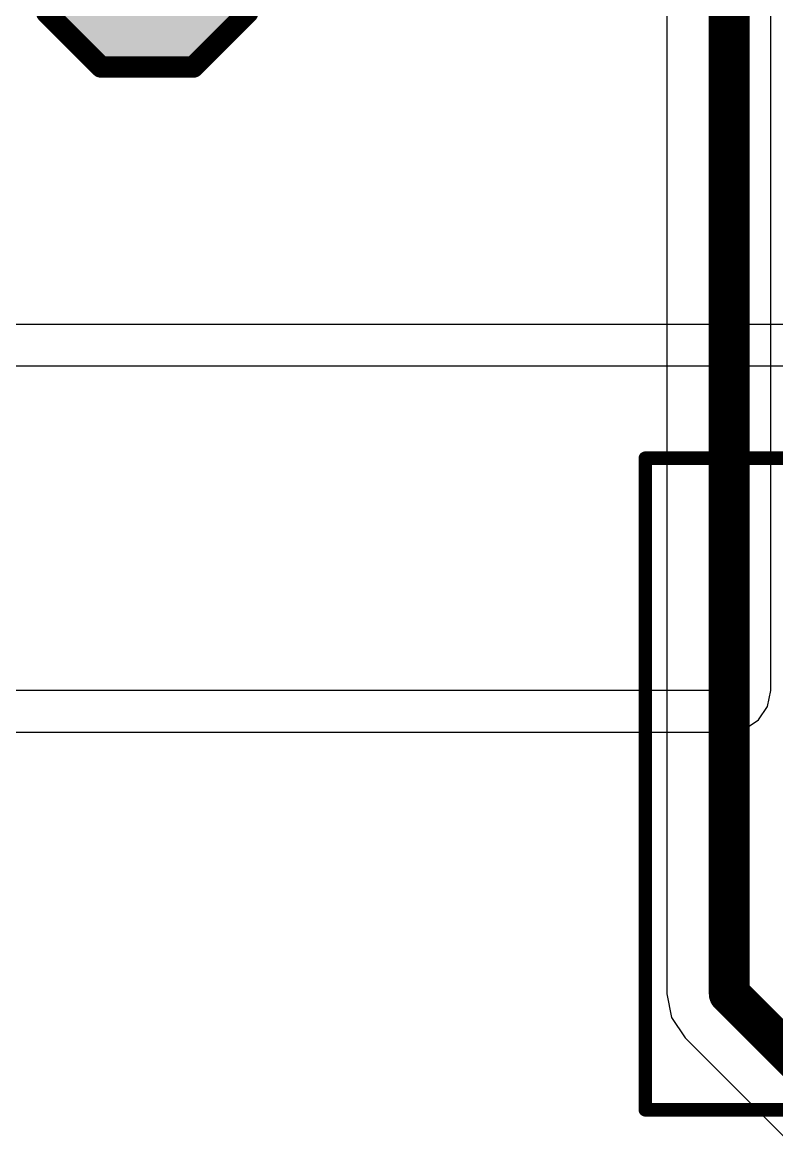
# Model space of a CAD drawing. Header units: inches. Extents: x 0 to 5379, y 0 to 5429.
# Drawn here: x 79.23 to 86.28, y 189.88 to 200.35 of the extents above; entities that cross this region are included whole.
import ezdxf

# ---------------------------------------------------------------- set-up
doc = ezdxf.new("R2010")
doc.units = ezdxf.units.IN
for name, color, linetype in [('PWR', 156, 'Continuous'), ('SIG 01', 90, 'Continuous'), ('Top Layer', 1, 'Continuous'), ('Top Overlay', 2, 'Continuous'), ('Top Paste', 8, 'Continuous'), ('Top Solder', 216, 'Continuous')]:
    doc.layers.add(name, color=color, linetype=linetype)

# ---------------------------------------------------------------- blocks, each defined once
blk = doc.blocks.new('T__________161')
at = {"layer": 'Top Layer'}
blk.add_hatch(color=1, dxfattribs=at).paths.add_polyline_path([(0.381, 0.762), (-0.381, 0.762), (-0.762, 0.381), (-0.762, -0.381), (-0.381, -0.762), (0.381, -0.762), (0.762, -0.381), (0.762, 0.381)])
at = {"layer": 'Top Paste'}
blk.add_hatch(color=8, dxfattribs=at).paths.add_polyline_path([(0.381, 0.762), (-0.381, 0.762), (-0.762, 0.381), (-0.762, -0.381), (-0.381, -0.762), (0.381, -0.762), (0.762, -0.381), (0.762, 0.381)])
at = {"layer": 'Top Solder'}
blk.add_hatch(color=216, dxfattribs=at).paths.add_polyline_path([(0.432, 0.864), (-0.432, 0.864), (-0.864, 0.432), (-0.864, -0.432), (-0.432, -0.864), (0.432, -0.864), (0.864, -0.432), (0.864, 0.432)])
at = {"layer": 'Top Overlay'}
for points in [[(-0.432, 0.94, 0.2, 0.2, 0), (-0.94, 0.432, 0.2, 0.2, 0)], [(-0.432, 0.94, 0.2, 0.2, 0), (0.432, 0.94, 0.2, 0.2, 0)], [(0.432, 0.94, 0.2, 0.2, 0), (0.94, 0.432, 0.2, 0.2, 0)], [(-0.94, 0.432, 0.2, 0.2, 0), (-0.94, -0.432, 0.2, 0.2, 0)], [(0.94, 0.432, 0.2, 0.2, 0), (0.94, -0.432, 0.2, 0.2, 0)], [(-0.94, -0.432, 0.2, 0.2, 0), (-0.432, -0.94, 0.2, 0.2, 0)], [(0.94, -0.432, 0.2, 0.2, 0), (0.432, -0.94, 0.2, 0.2, 0)], [(-0.432, -0.94, 0.2, 0.2, 0), (0.432, -0.94, 0.2, 0.2, 0)]]:
    blk.add_lwpolyline(points, format="xyseb", dxfattribs=at)
for points in [[(-0.482, 0.94, 0.1, 0.1, 1), (-0.382, 0.94, 0.1, 0.1, 1)], [(-0.482, 0.94, 0.1, 0.1, 1), (-0.382, 0.94, 0.1, 0.1, 1)], [(0.382, 0.94, 0.1, 0.1, 1), (0.482, 0.94, 0.1, 0.1, 1)], [(0.382, 0.94, 0.1, 0.1, 1), (0.482, 0.94, 0.1, 0.1, 1)], [(-0.99, 0.432, 0.1, 0.1, 1), (-0.89, 0.432, 0.1, 0.1, 1)], [(-0.99, 0.432, 0.1, 0.1, 1), (-0.89, 0.432, 0.1, 0.1, 1)], [(0.89, 0.432, 0.1, 0.1, 1), (0.99, 0.432, 0.1, 0.1, 1)], [(0.89, 0.432, 0.1, 0.1, 1), (0.99, 0.432, 0.1, 0.1, 1)], [(-0.99, -0.432, 0.1, 0.1, 1), (-0.89, -0.432, 0.1, 0.1, 1)], [(-0.99, -0.432, 0.1, 0.1, 1), (-0.89, -0.432, 0.1, 0.1, 1)], [(0.89, -0.432, 0.1, 0.1, 1), (0.99, -0.432, 0.1, 0.1, 1)], [(0.89, -0.432, 0.1, 0.1, 1), (0.99, -0.432, 0.1, 0.1, 1)], [(-0.482, -0.94, 0.1, 0.1, 1), (-0.382, -0.94, 0.1, 0.1, 1)], [(-0.482, -0.94, 0.1, 0.1, 1), (-0.382, -0.94, 0.1, 0.1, 1)], [(0.382, -0.94, 0.1, 0.1, 1), (0.482, -0.94, 0.1, 0.1, 1)], [(0.382, -0.94, 0.1, 0.1, 1), (0.482, -0.94, 0.1, 0.1, 1)]]:
    blk.add_lwpolyline(points, format="xyseb", close=True, dxfattribs=at)
blk = doc.blocks.new('178_6165_0002_829')
at = {"layer": 'Top Overlay'}
for points in [[(10.033, 3.048, 0.127, 0.127, 0), (-10.033, 3.048, 0.127, 0.127, 0)], [(10.033, 3.048, 0.127, 0.127, 0), (10.033, -3.048, 0.127, 0.127, 0)], [(10.033, -3.048, 0.127, 0.127, 0), (-10.033, -3.048, 0.127, 0.127, 0)]]:
    blk.add_lwpolyline(points, format="xyseb", dxfattribs=at)
for points in [[(10.001, 3.048, 0.0635, 0.0635, 1), (10.065, 3.048, 0.0635, 0.0635, 1)], [(10.001, 3.048, 0.0635, 0.0635, 1), (10.065, 3.048, 0.0635, 0.0635, 1)], [(10.001, -3.048, 0.0635, 0.0635, 1), (10.065, -3.048, 0.0635, 0.0635, 1)], [(10.001, -3.048, 0.0635, 0.0635, 1), (10.065, -3.048, 0.0635, 0.0635, 1)]]:
    blk.add_lwpolyline(points, format="xyseb", close=True, dxfattribs=at)

msp = doc.modelspace()

# ---------------------------------------------------------------- linework, layer by layer
at = {"layer": 'PWR'}
for p, q in [((85.84, 201.081), (85.84, 194.103)), ((86.229, 194.103), (86.229, 201.081)), ((85.84, 194.103), (55.198, 194.103)), ((86.199, 193.954), (86.229, 194.103)), ((86.115, 193.828), (86.199, 193.954)), ((85.84, 193.715), (85.989, 193.744)), ((85.989, 193.744), (86.115, 193.828)), ((55.586, 193.715), (85.84, 193.715))]:
    msp.add_line(p, q, dxfattribs=at)
at = {"layer": 'SIG 01'}
for p, q in [((85.257, 200.963), (85.257, 191.267)), ((85.257, 191.267), (85.302, 191.044)), ((85.302, 191.044), (85.428, 190.855)), ((85.428, 190.855), (86.514, 189.769))]:
    msp.add_line(p, q, dxfattribs=at)
for points in [[(85.84, 191.267, 0.381, 0.381, 0), (85.84, 201.635, 0.381, 0.381, 0)], [(85.84, 191.267, 0.381, 0.381, 0), (86.926, 190.181, 0.381, 0.381, 0)]]:
    msp.add_lwpolyline(points, format="xyseb", dxfattribs=at)
msp.add_lwpolyline([(85.745, 191.267, 0.191, 0.191, 1), (85.935, 191.267, 0.191, 0.191, 1)], format="xyseb", close=True, dxfattribs=at)
msp.add_lwpolyline([(85.745, 191.267, 0.191, 0.191, 1), (85.935, 191.267, 0.191, 0.191, 1)], format="xyseb", close=True, dxfattribs=at)
at = {"layer": 'Top Layer'}
for p, q in [((93.98, 197.528), (74.757, 197.528)), ((74.757, 197.14), (93.98, 197.14))]:
    msp.add_line(p, q, dxfattribs=at)

# ---------------------------------------------------------------- block references
for name, p, rotation in [('T__________161', (80.395, 200.877), 90), ('178_6165_0002_829', (95.089, 193.229), 180)]:
    msp.add_blockref(name, p, dxfattribs=dict(rotation=rotation))

doc.saveas('drawing.dxf')
